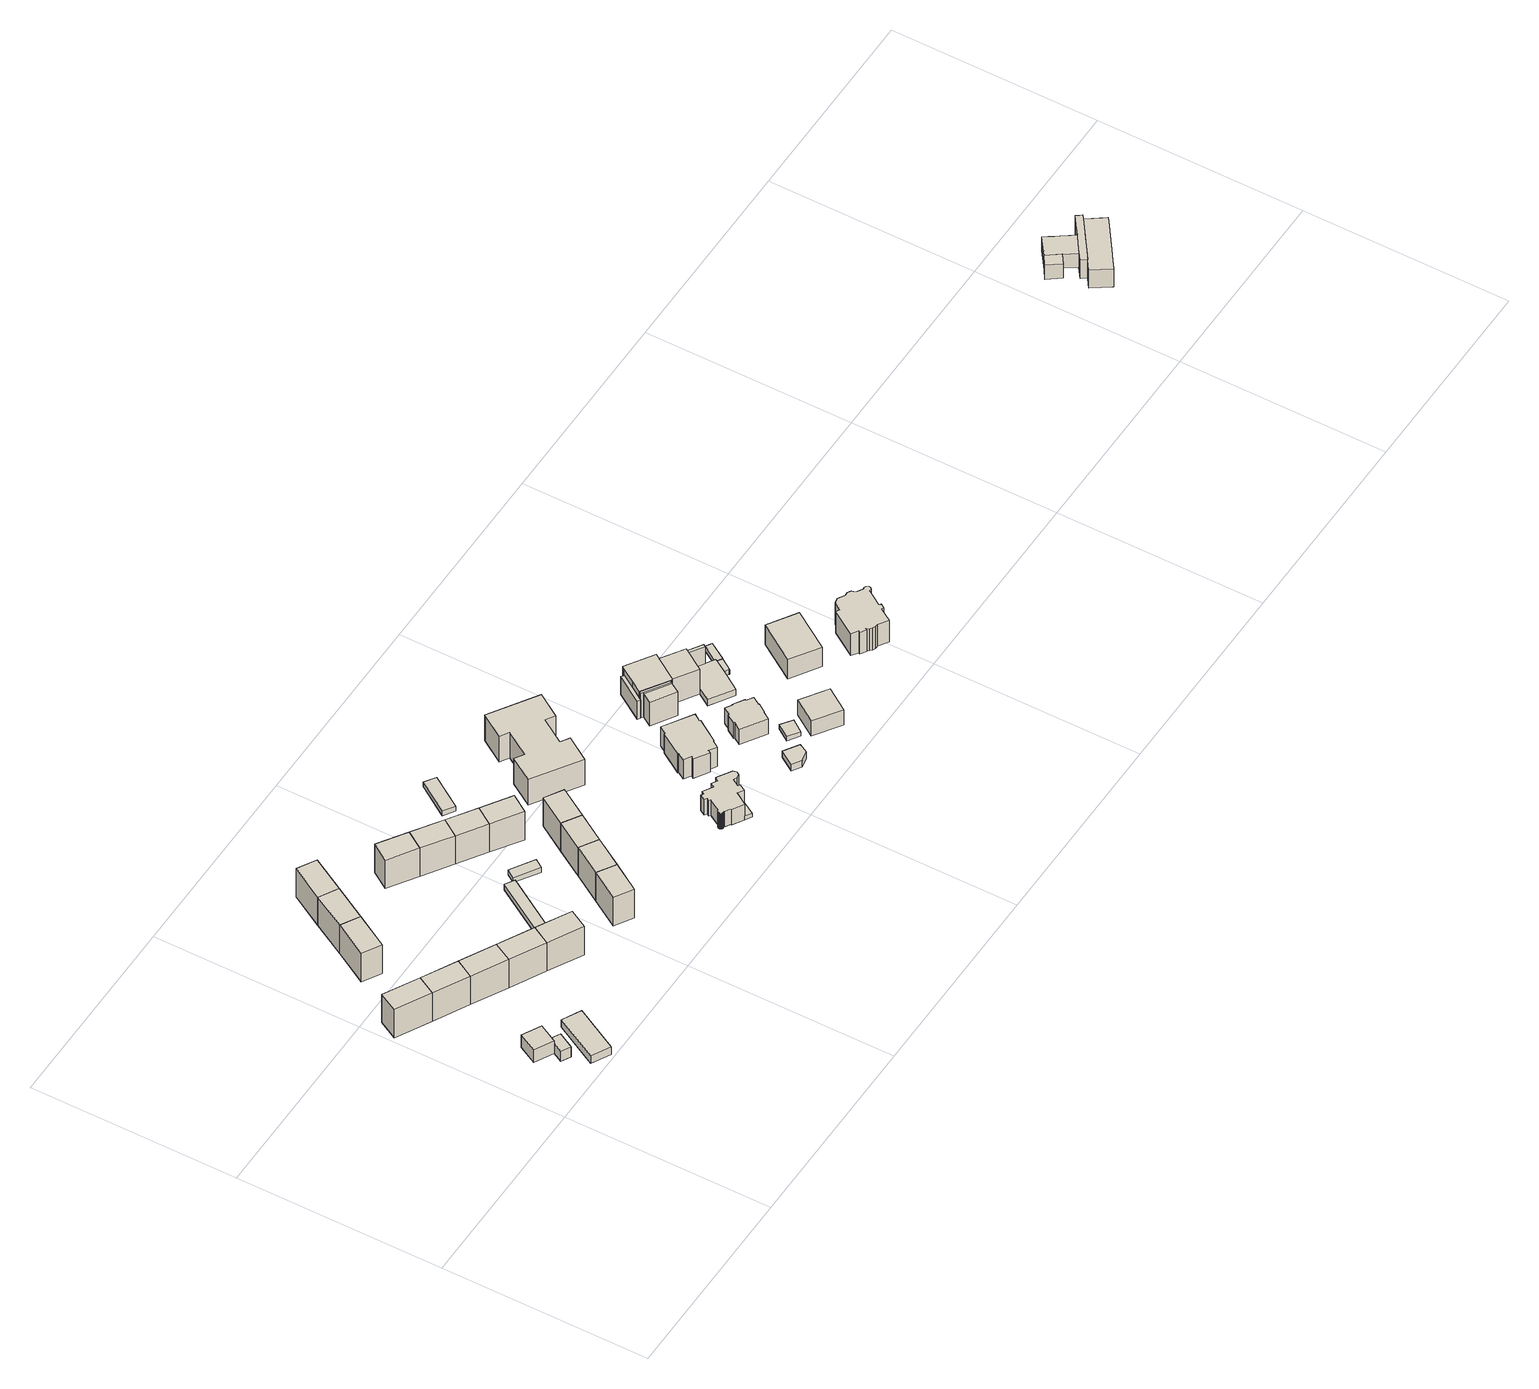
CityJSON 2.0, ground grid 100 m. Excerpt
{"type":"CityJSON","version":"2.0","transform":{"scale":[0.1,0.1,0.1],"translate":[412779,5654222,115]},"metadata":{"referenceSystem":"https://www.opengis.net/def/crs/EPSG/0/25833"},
"CityObjects":{
"building1":{"type":"Building","attributes":{"Dachtyp_tdc":"tdcFreeFormRoof","Gemeindeschluessel":14612000,"Dachneigung":25,"QualitaetDacherkennung":85,"Geometrietyp2DReferenz":"3000","measuredHeight":8.89,"function":"31001_9998","roofType":"5000"},"geometry":[{"type":"Solid","lod":"1","boundaries":[[[[0,1,2,3]],[[4,5,6,7]],[[3,5,4,0]],[[2,6,5,3]],[[1,7,6,2]],[[0,4,7,1]]]]}]},
"building2":{"type":"Building","attributes":{"Dachtyp_tdc":"tdcPolyFlatRoof","Gemeindeschluessel":14612000,"Dachneigung":0,"QualitaetDacherkennung":24,"Geometrietyp2DReferenz":"3000","measuredHeight":6.07,"function":"31001_9998","roofType":"1000"},"geometry":[{"type":"Solid","lod":"1","boundaries":[[[[8,9,10,11,12]],[[13,14,15,16,17]],[[12,14,13,8]],[[11,15,14,12]],[[10,16,15,11]],[[9,17,16,10]],[[8,13,17,9]]]]}]},
"building3":{"type":"Building","attributes":{"Dachtyp_tdc":"tdcGableRoof","Gemeindeschluessel":14612000,"Dachneigung":35.49,"QualitaetDacherkennung":73,"Geometrietyp2DReferenz":"3000","measuredHeight":19.19,"function":"31001_9998","roofType":"3100"},"geometry":[{"type":"Solid","lod":"1","boundaries":[[[[18,19,20,21]],[[22,23,24,25]],[[21,23,22,18]],[[20,24,23,21]],[[19,25,24,20]],[[18,22,25,19]]]]}]},
"building4":{"type":"Building","attributes":{"Dachtyp_tdc":"tdcPolyFlatRoof","Gemeindeschluessel":14612000,"Dachneigung":0,"QualitaetDacherkennung":80,"Geometrietyp2DReferenz":"3000","measuredHeight":4.52,"function":"31001_2000","roofType":"1000"},"geometry":[{"type":"Solid","lod":"1","boundaries":[[[[26,27,28,29]],[[30,31,32,33]],[[29,31,30,26]],[[28,32,31,29]],[[27,33,32,28]],[[26,30,33,27]]]]}]},
"building5":{"type":"Building","attributes":{"Dachtyp_tdc":"tdcGableRoof","Gemeindeschluessel":14612000,"Dachneigung":35.54,"QualitaetDacherkennung":76,"Geometrietyp2DReferenz":"3000","measuredHeight":19.18,"function":"31001_9998","roofType":"3100"},"geometry":[{"type":"Solid","lod":"1","boundaries":[[[[34,35,19,18]],[[36,22,25,37]],[[18,22,36,34]],[[19,25,22,18]],[[35,37,25,19]],[[34,36,37,35]]]]}]},
"building6":{"type":"Building","attributes":{"Dachtyp_tdc":"tdcGableRoof","Gemeindeschluessel":14612000,"Dachneigung":35.75,"QualitaetDacherkennung":77,"Geometrietyp2DReferenz":"3000","measuredHeight":19.19,"function":"31001_9998","roofType":"3100"},"geometry":[{"type":"Solid","lod":"1","boundaries":[[[[38,39,35,34]],[[40,36,37,41]],[[34,36,40,38]],[[35,37,36,34]],[[39,41,37,35]],[[38,40,41,39]]]]}]},
"building7":{"type":"Building","attributes":{"Dachtyp_tdc":"tdcGableRoof","Gemeindeschluessel":14612000,"Dachneigung":35.52,"QualitaetDacherkennung":73,"Geometrietyp2DReferenz":"3000","measuredHeight":19.18,"function":"31001_9998","roofType":"3100"},"geometry":[{"type":"Solid","lod":"1","boundaries":[[[[42,43,44,45]],[[46,47,48,49]],[[45,47,46,42]],[[44,48,47,45]],[[43,49,48,44]],[[42,46,49,43]]]]}]},
"building8":{"type":"Building","attributes":{"Dachtyp_tdc":"tdcGableRoof","Gemeindeschluessel":14612000,"Dachneigung":35.93,"QualitaetDacherkennung":76,"Geometrietyp2DReferenz":"3000","measuredHeight":19.19,"function":"31001_9998","roofType":"3100"},"geometry":[{"type":"Solid","lod":"1","boundaries":[[[[50,51,39,38]],[[52,40,41,53]],[[38,40,52,50]],[[39,41,40,38]],[[51,53,41,39]],[[50,52,53,51]]]]}]},
"building9":{"type":"Building","attributes":{"Dachtyp_tdc":"tdcGableRoof","Gemeindeschluessel":14612000,"Dachneigung":35.45,"QualitaetDacherkennung":76,"Geometrietyp2DReferenz":"3000","measuredHeight":19.21,"function":"31001_9998","roofType":"3100"},"geometry":[{"type":"Solid","lod":"1","boundaries":[[[[54,55,43,42]],[[56,46,49,57]],[[42,46,56,54]],[[43,49,46,42]],[[55,57,49,43]],[[54,56,57,55]]]]}]},
"building10":{"type":"Building","attributes":{"Dachtyp_tdc":"tdcGableRoof","Gemeindeschluessel":14612000,"Dachneigung":35.86,"QualitaetDacherkennung":72,"Geometrietyp2DReferenz":"3000","measuredHeight":19.18,"function":"31001_9998","roofType":"3100"},"geometry":[{"type":"Solid","lod":"1","boundaries":[[[[51,50,58,59]],[[53,60,61,52]],[[59,60,53,51]],[[58,61,60,59]],[[50,52,61,58]],[[51,53,52,50]]]]}]},
"building11":{"type":"Building","attributes":{"Dachtyp_tdc":"tdcGableRoof","Gemeindeschluessel":14612000,"Dachneigung":35.21,"QualitaetDacherkennung":83,"Geometrietyp2DReferenz":"3000","measuredHeight":19.18,"function":"31001_9998","roofType":"3100"},"geometry":[{"type":"Solid","lod":"1","boundaries":[[[[62,63,55,54]],[[64,56,57,65]],[[54,56,64,62]],[[55,57,56,54]],[[63,65,57,55]],[[62,64,65,63]]]]}]},
"building12":{"type":"Building","attributes":{"Dachtyp_tdc":"tdcGableRoof","Gemeindeschluessel":14612000,"Dachneigung":10.45,"QualitaetDacherkennung":6,"Geometrietyp2DReferenz":"3000","measuredHeight":5.18,"function":"31001_2463","roofType":"3100"},"geometry":[{"type":"Solid","lod":"1","boundaries":[[[[66,67,68,69]],[[70,71,72,73]],[[69,71,70,66]],[[68,72,71,69]],[[67,73,72,68]],[[66,70,73,67]]]]}]},
"building13":{"type":"Building","attributes":{"Dachtyp_tdc":"tdcGableRoof","Gemeindeschluessel":14612000,"Dachneigung":35.71,"QualitaetDacherkennung":69,"Geometrietyp2DReferenz":"3000","measuredHeight":19.23,"function":"31001_9998","roofType":"3100"},"geometry":[{"type":"Solid","lod":"1","boundaries":[[[[74,75,76,77]],[[78,79,80,81]],[[77,79,78,74]],[[76,80,79,77]],[[75,81,80,76]],[[74,78,81,75]]]]}]},
"building14":{"type":"Building","attributes":{"Dachtyp_tdc":"tdcGableRoof","Gemeindeschluessel":14612000,"Dachneigung":35.28,"QualitaetDacherkennung":71,"Geometrietyp2DReferenz":"3000","measuredHeight":19.18,"function":"31001_9998","roofType":"3100"},"geometry":[{"type":"Solid","lod":"1","boundaries":[[[[82,83,84,85]],[[86,87,88,89]],[[85,87,86,82]],[[84,88,87,85]],[[83,89,88,84]],[[82,86,89,83]]]]}]},
"building15":{"type":"Building","attributes":{"Dachtyp_tdc":"tdcGableRoof","Gemeindeschluessel":14612000,"Dachneigung":35.38,"QualitaetDacherkennung":79,"Geometrietyp2DReferenz":"3000","measuredHeight":19.22,"function":"31001_9998","roofType":"3100"},"geometry":[{"type":"Solid","lod":"1","boundaries":[[[[90,91,75,74]],[[92,78,81,93]],[[74,78,92,90]],[[75,81,78,74]],[[91,93,81,75]],[[90,92,93,91]]]]}]},
"building16":{"type":"Building","attributes":{"Dachtyp_tdc":"tdcPolyFlatRoof","Gemeindeschluessel":14612000,"Dachneigung":0,"QualitaetDacherkennung":0,"Geometrietyp2DReferenz":"3000","BezugspunktDach":"2000","measuredHeight":3,"function":"31001_2463"},"geometry":[{"type":"Solid","lod":"1","boundaries":[[[[94,95,96,97]],[[98,99,100,101]],[[97,99,98,94]],[[96,100,99,97]],[[95,101,100,96]],[[94,98,101,95]]]]}]},
"building17":{"type":"Building","attributes":{"Dachtyp_tdc":"tdcGableRoof","Gemeindeschluessel":14612000,"Dachneigung":35.43,"QualitaetDacherkennung":77,"Geometrietyp2DReferenz":"3000","measuredHeight":19.19,"function":"31001_9998","roofType":"3100"},"geometry":[{"type":"Solid","lod":"1","boundaries":[[[[102,103,83,82]],[[104,86,89,105]],[[82,86,104,102]],[[83,89,86,82]],[[103,105,89,83]],[[102,104,105,103]]]]}]},
"building18":{"type":"Building","attributes":{"Dachtyp_tdc":"tdcGableRoof","Gemeindeschluessel":14612000,"Dachneigung":35.3,"QualitaetDacherkennung":78,"Geometrietyp2DReferenz":"3000","measuredHeight":19.21,"function":"31001_9998","roofType":"3100"},"geometry":[{"type":"Solid","lod":"1","boundaries":[[[[106,107,91,90]],[[108,92,93,109]],[[90,92,108,106]],[[91,93,92,90]],[[107,109,93,91]],[[106,108,109,107]]]]}]},
"building19":{"type":"Building","attributes":{"Dachtyp_tdc":"tdcGableRoof","Gemeindeschluessel":14612000,"Dachneigung":35.26,"QualitaetDacherkennung":77,"Geometrietyp2DReferenz":"3000","measuredHeight":19.22,"function":"31001_9998","roofType":"3100"},"geometry":[{"type":"Solid","lod":"1","boundaries":[[[[110,111,112,113]],[[114,115,116,117]],[[113,115,114,110]],[[112,116,115,113]],[[111,117,116,112]],[[110,114,117,111]]]]}]},
"building20":{"type":"Building","attributes":{"Dachtyp_tdc":"tdcGableRoof","Gemeindeschluessel":14612000,"Dachneigung":35.28,"QualitaetDacherkennung":72,"Geometrietyp2DReferenz":"3000","measuredHeight":19.23,"function":"31001_9998","roofType":"3100"},"geometry":[{"type":"Solid","lod":"1","boundaries":[[[[107,106,118,119]],[[109,120,121,108]],[[119,120,109,107]],[[118,121,120,119]],[[106,108,121,118]],[[107,109,108,106]]]]}]},
"building21":{"type":"Building","attributes":{"Dachtyp_tdc":"tdcGableRoof","Gemeindeschluessel":14612000,"Dachneigung":35.12,"QualitaetDacherkennung":75,"Geometrietyp2DReferenz":"3000","measuredHeight":19.22,"function":"31001_9998","roofType":"3100"},"geometry":[{"type":"Solid","lod":"1","boundaries":[[[[111,110,122,123]],[[117,124,125,114]],[[123,124,117,111]],[[122,125,124,123]],[[110,114,125,122]],[[111,117,114,110]]]]}]},
"building22":{"type":"Building","attributes":{"Dachtyp_tdc":"tdcPolyFlatRoof","Gemeindeschluessel":14612000,"Dachneigung":5.18,"QualitaetDacherkennung":67,"Geometrietyp2DReferenz":"3000","measuredHeight":3,"function":"31001_2463","roofType":"2100"},"geometry":[{"type":"Solid","lod":"1","boundaries":[[[[126,127,128,129]],[[130,131,132,133]],[[129,131,130,126]],[[128,132,131,129]],[[127,133,132,128]],[[126,130,133,127]]]]}]},
"building23":{"type":"Building","attributes":{"Dachtyp_tdc":"tdcFreeFormRoof","Gemeindeschluessel":14612000,"Dachneigung":30.61,"QualitaetDacherkennung":13,"Geometrietyp2DReferenz":"3000","measuredHeight":2.73,"function":"31001_9998","roofType":"5000"},"geometry":[{"type":"Solid","lod":"1","boundaries":[[[[134,135,136,137]],[[138,139,140,141]],[[137,139,138,134]],[[136,140,139,137]],[[135,141,140,136]],[[134,138,141,135]]]]}]},
"building24":{"type":"Building","attributes":{"Dachtyp_tdc":"tdcFreeFormRoof","Gemeindeschluessel":14612000,"Dachneigung":21.61,"QualitaetDacherkennung":23,"Geometrietyp2DReferenz":"3000","measuredHeight":14.11,"function":"31001_9998","roofType":"5000"},"geometry":[{"type":"Solid","lod":"1","boundaries":[[[[142,143,144,145,146,147,148,149,150,151,152,153,154,155,156,157,158,159,160,161,162,163,164,165,166,167,168,169,170,171,172,173,174,175,176,177,178,179,180,181,182,183,184,185,186,187,188,189,190,191,192,193,194,195,196,197,198,199,200,201,202,203,204,205,206,207]],[[138,141,140,208,209,210,211,212,213,214,215,216,217,218,219,220,221,222,223,224,225,226,227,228,229,230,231,232,233,234,235,236,237,238,239,240,241,242,243,244,245,246,247,248,249,250,251,252,253,254,255,256,257,258,259,260,261,262,263,264,265,266,267,268,269,270]],[[207,141,138,142]],[[206,140,141,207]],[[205,208,140,206]],[[204,209,208,205]],[[203,210,209,204]],[[202,211,210,203]],[[201,212,211,202]],[[200,213,212,201]],[[199,214,213,200]],[[198,215,214,199]],[[197,216,215,198]],[[196,217,216,197]],[[195,218,217,196]],[[194,219,218,195]],[[193,220,219,194]],[[192,221,220,193]],[[191,222,221,192]],[[190,223,222,191]],[[189,224,223,190]],[[188,225,224,189]],[[187,226,225,188]],[[186,227,226,187]],[[185,228,227,186]],[[184,229,228,185]],[[183,230,229,184]],[[182,231,230,183]],[[181,232,231,182]],[[180,233,232,181]],[[179,234,233,180]],[[178,235,234,179]],[[177,236,235,178]],[[176,237,236,177]],[[175,238,237,176]],[[174,239,238,175]],[[173,240,239,174]],[[172,241,240,173]],[[171,242,241,172]],[[170,243,242,171]],[[169,244,243,170]],[[168,245,244,169]],[[167,246,245,168]],[[166,247,246,167]],[[165,248,247,166]],[[164,249,248,165]],[[163,250,249,164]],[[162,251,250,163]],[[161,252,251,162]],[[160,253,252,161]],[[159,254,253,160]],[[158,255,254,159]],[[157,256,255,158]],[[156,257,256,157]],[[155,258,257,156]],[[154,259,258,155]],[[153,260,259,154]],[[152,261,260,153]],[[151,262,261,152]],[[150,263,262,151]],[[149,264,263,150]],[[148,265,264,149]],[[147,266,265,148]],[[146,267,266,147]],[[145,268,267,146]],[[144,269,268,145]],[[143,270,269,144]],[[142,138,270,143]]]]}]},
"building25":{"type":"Building","attributes":{"Dachtyp_tdc":"tdcFreeFormRoof","Gemeindeschluessel":14612000,"Dachneigung":0.21,"QualitaetDacherkennung":39,"Geometrietyp2DReferenz":"3000","measuredHeight":18.92,"function":"31001_9998","roofType":"5000"},"geometry":[{"type":"Solid","lod":"1","boundaries":[[[[271,272,273,274,275,276,277,278,279,280,281,282]],[[283,284,285,286,287,288,289,290,291,292,293,294]],[[282,284,283,271]],[[281,285,284,282]],[[280,286,285,281]],[[279,287,286,280]],[[278,288,287,279]],[[277,289,288,278]],[[276,290,289,277]],[[275,291,290,276]],[[274,292,291,275]],[[273,293,292,274]],[[272,294,293,273]],[[271,283,294,272]]]]}]},
"building26":{"type":"Building","attributes":{"Dachtyp_tdc":"tdcFreeFormRoof","Gemeindeschluessel":14612000,"Dachneigung":44.85,"QualitaetDacherkennung":52,"Geometrietyp2DReferenz":"3000","measuredHeight":14.35,"function":"31001_9998","roofType":"5000"},"geometry":[{"type":"Solid","lod":"1","boundaries":[[[[295,296,297,298,299,300,301,302,303,304,305,306,307,308,309,310]],[[311,312,313,314,315,316,317,318,319,320,321,322,323,324,325,326]],[[310,312,311,295]],[[309,313,312,310]],[[308,314,313,309]],[[307,315,314,308]],[[306,316,315,307]],[[305,317,316,306]],[[304,318,317,305]],[[303,319,318,304]],[[302,320,319,303]],[[301,321,320,302]],[[300,322,321,301]],[[299,323,322,300]],[[298,324,323,299]],[[297,325,324,298]],[[296,326,325,297]],[[295,311,326,296]]]]}]},
"building27":{"type":"Building","attributes":{"Dachtyp_tdc":"tdcPolyFlatRoof","Gemeindeschluessel":14612000,"Dachneigung":0,"QualitaetDacherkennung":72,"Geometrietyp2DReferenz":"3000","measuredHeight":3.89,"function":"31001_9998","roofType":"1000"},"geometry":[{"type":"Solid","lod":"1","boundaries":[[[[327,328,329,330,331]],[[332,333,334,335,336]],[[331,333,332,327]],[[330,334,333,331]],[[329,335,334,330]],[[328,336,335,329]],[[327,332,336,328]]]]}]},
"building28":{"type":"Building","attributes":{"Dachtyp_tdc":"tdcCutTentRoof","Gemeindeschluessel":14612000,"Dachneigung":40.86,"QualitaetDacherkennung":51,"Geometrietyp2DReferenz":"3000","measuredHeight":11.59,"function":"31001_9998","roofType":"9999"},"geometry":[{"type":"Solid","lod":"1","boundaries":[[[[337,338,339,340,341,342,343,344,345,346,347,348,349,350,351,352]],[[353,354,355,356,357,358,359,360,361,362,363,364,365,366,367,368]],[[352,354,353,337]],[[351,355,354,352]],[[350,356,355,351]],[[349,357,356,350]],[[348,358,357,349]],[[347,359,358,348]],[[346,360,359,347]],[[345,361,360,346]],[[344,362,361,345]],[[343,363,362,344]],[[342,364,363,343]],[[341,365,364,342]],[[340,366,365,341]],[[339,367,366,340]],[[338,368,367,339]],[[337,353,368,338]]]]}]},
"building29":{"type":"Building","attributes":{"Dachtyp_tdc":"tdcPolyFlatRoof","Gemeindeschluessel":14612000,"Dachneigung":0,"QualitaetDacherkennung":78,"Geometrietyp2DReferenz":"3000","measuredHeight":2.7,"function":"31001_9998","roofType":"1000"},"geometry":[{"type":"Solid","lod":"1","boundaries":[[[[369,370,371,372]],[[373,374,375,376]],[[372,374,373,369]],[[371,375,374,372]],[[370,376,375,371]],[[369,373,376,370]]]]}]},
"building30":{"type":"Building","attributes":{"Dachtyp_tdc":"tdcPolyFlatRoof","Gemeindeschluessel":14612000,"Dachneigung":0,"QualitaetDacherkennung":49,"Geometrietyp2DReferenz":"3000","measuredHeight":9.17,"function":"31001_9998","roofType":"1000"},"geometry":[{"type":"Solid","lod":"1","boundaries":[[[[377,378,379,380]],[[381,382,383,384]],[[380,382,381,377]],[[379,383,382,380]],[[378,384,383,379]],[[377,381,384,378]]]]}]},
"building31":{"type":"Building","attributes":{"Gemeindeschluessel":14612000,"Geometrietyp2DReferenz":"3000","function":"31001_9998","roofType":"9999"},"children":["building31-1","building31-2","building31-3","building31-4","building31-5","building31-6","building31-7","building31-8","building31-9"]},
"building31-1":{"type":"BuildingPart","attributes":{"Dachtyp_tdc":"tdcPolyFlatRoof","Dachneigung":0,"QualitaetDacherkennung":63,"Geometrietyp2DReferenz":"3000","measuredHeight":2.89,"roofType":"1000"},"parents":["building31"],"geometry":[{"type":"Solid","lod":"1","boundaries":[[[[385,386,387,388]],[[389,390,391,392]],[[388,390,389,385]],[[387,391,390,388]],[[386,392,391,387]],[[385,389,392,386]]]]}]},
"building31-2":{"type":"BuildingPart","attributes":{"Dachtyp_tdc":"tdcPolyFlatRoof","Dachneigung":0,"QualitaetDacherkennung":55,"Geometrietyp2DReferenz":"3000","measuredHeight":2.88,"roofType":"1000"},"parents":["building31"],"geometry":[{"type":"Solid","lod":"1","boundaries":[[[[393,394,395,396,397,398]],[[392,399,400,401,402,403]],[[398,399,392,393]],[[397,400,399,398]],[[396,401,400,397]],[[395,402,401,396]],[[394,403,402,395]],[[393,392,403,394]]]]}]},
"building31-3":{"type":"BuildingPart","attributes":{"Dachtyp_tdc":"tdcPolyFlatRoof","Dachneigung":27.23,"QualitaetDacherkennung":35,"Geometrietyp2DReferenz":"3000","measuredHeight":14.47,"roofType":"2100"},"parents":["building31"],"geometry":[{"type":"Solid","lod":"1","boundaries":[[[[404,405,406,407]],[[408,409,410,411]],[[407,409,408,404]],[[406,410,409,407]],[[405,411,410,406]],[[404,408,411,405]]]]}]},
"building31-4":{"type":"BuildingPart","attributes":{"Dachtyp_tdc":"tdcPolyFlatRoof","Dachneigung":35.81,"QualitaetDacherkennung":33,"Geometrietyp2DReferenz":"3000","measuredHeight":11.63,"roofType":"2100"},"parents":["building31"],"geometry":[{"type":"Solid","lod":"1","boundaries":[[[[412,413,414,415]],[[416,417,418,419]],[[415,417,416,412]],[[414,418,417,415]],[[413,419,418,414]],[[412,416,419,413]]]]}]},
"building31-5":{"type":"BuildingPart","attributes":{"Dachtyp_tdc":"tdcGableRoof","Dachneigung":27.57,"QualitaetDacherkennung":75,"Geometrietyp2DReferenz":"3000","measuredHeight":17.1,"roofType":"3100"},"parents":["building31"],"geometry":[{"type":"Solid","lod":"1","boundaries":[[[[420,421,422,423]],[[424,425,426,411]],[[423,425,424,420]],[[422,426,425,423]],[[421,411,426,422]],[[420,424,411,421]]]]}]},
"building31-6":{"type":"BuildingPart","attributes":{"Dachtyp_tdc":"tdcGableRoof","Dachneigung":21.6,"QualitaetDacherkennung":32,"Geometrietyp2DReferenz":"3000","measuredHeight":16.89,"roofType":"3100"},"parents":["building31"],"geometry":[{"type":"Solid","lod":"1","boundaries":[[[[427,428,429,430,431,432,433,434,435,436,437]],[[438,426,439,425,440,441,442,443,444,417,445]],[[437,426,438,427]],[[436,439,426,437]],[[435,425,439,436]],[[434,440,425,435]],[[433,441,440,434]],[[432,442,441,433]],[[431,443,442,432]],[[430,444,443,431]],[[429,417,444,430]],[[428,445,417,429]],[[427,438,445,428]]]]}]},
"building31-7":{"type":"BuildingPart","attributes":{"Dachtyp_tdc":"tdcGableRoof","Dachneigung":28.45,"QualitaetDacherkennung":46,"Geometrietyp2DReferenz":"3000","measuredHeight":17.15,"roofType":"3100"},"parents":["building31"],"geometry":[{"type":"Solid","lod":"1","boundaries":[[[[431,446,447,448,433,432]],[[443,442,441,449,450,418]],[[432,442,443,431]],[[433,441,442,432]],[[448,449,441,433]],[[447,450,449,448]],[[446,418,450,447]],[[431,443,418,446]]]]}]},
"building31-8":{"type":"BuildingPart","attributes":{"Dachtyp_tdc":"tdcPolyFlatRoof","Dachneigung":0,"QualitaetDacherkennung":41,"Geometrietyp2DReferenz":"3000","measuredHeight":3.98,"roofType":"1000"},"parents":["building31"],"geometry":[{"type":"Solid","lod":"1","boundaries":[[[[451,452,453,454,455,456,457,458]],[[403,402,459,460,424,410,409,389]],[[458,402,403,451]],[[457,459,402,458]],[[456,460,459,457]],[[455,424,460,456]],[[454,410,424,455]],[[453,409,410,454]],[[452,389,409,453]],[[451,403,389,452]]]]}]},
"building31-9":{"type":"BuildingPart","attributes":{"Dachtyp_tdc":"tdcHipRoof","Dachneigung":27.77,"QualitaetDacherkennung":34,"Geometrietyp2DReferenz":"3000","measuredHeight":15.62,"roofType":"3200"},"parents":["building31"],"geometry":[{"type":"Solid","lod":"1","boundaries":[[[[461,462,463,464]],[[465,466,450,449]],[[464,466,465,461]],[[463,450,466,464]],[[462,449,450,463]],[[461,465,449,462]]]]}]},
"building32":{"type":"Building","attributes":{"Dachtyp_tdc":"tdcPolyFlatRoof","Gemeindeschluessel":14612000,"Dachneigung":0,"QualitaetDacherkennung":53,"Geometrietyp2DReferenz":"3000","measuredHeight":11.87,"function":"31001_9998","roofType":"1000"},"geometry":[{"type":"Solid","lod":"1","boundaries":[[[[467,468,469,470]],[[471,472,473,474]],[[470,472,471,467]],[[469,473,472,470]],[[468,474,473,469]],[[467,471,474,468]]]]}]},
"building33":{"type":"Building","attributes":{"Dachtyp_tdc":"tdcFreeFormRoof","Gemeindeschluessel":14612000,"Dachneigung":28.32,"QualitaetDacherkennung":28,"Geometrietyp2DReferenz":"3000","measuredHeight":17.08,"function":"31001_9998","roofType":"5000"},"geometry":[{"type":"Solid","lod":"1","boundaries":[[[[475,476,477,478,479,480,481,482,483,484,485,486,487,488,489,490,491,492,493,494,495,496,497,498,499,500,501,502,503,504]],[[505,506,507,508,509,510,511,512,513,514,515,516,517,518,519,520,521,522,523,524,525,526,527,528,529,530,531,532,533,534]],[[504,506,505,475]],[[503,507,506,504]],[[502,508,507,503]],[[501,509,508,502]],[[500,510,509,501]],[[499,511,510,500]],[[498,512,511,499]],[[497,513,512,498]],[[496,514,513,497]],[[495,515,514,496]],[[494,516,515,495]],[[493,517,516,494]],[[492,518,517,493]],[[491,519,518,492]],[[490,520,519,491]],[[489,521,520,490]],[[488,522,521,489]],[[487,523,522,488]],[[486,524,523,487]],[[485,525,524,486]],[[484,526,525,485]],[[483,527,526,484]],[[482,528,527,483]],[[481,529,528,482]],[[480,530,529,481]],[[479,531,530,480]],[[478,532,531,479]],[[477,533,532,478]],[[476,534,533,477]],[[475,505,534,476]]]]}]},
"building34":{"type":"Building","attributes":{"name":"Carolaschlösschen","Gemeindeschluessel":14612000,"Geometrietyp2DReferenz":"3000","function":"31001_2081","roofType":"9999"},"children":["building34-1","building34-2","building34-3","building34-4"]},
"building34-1":{"type":"BuildingPart","attributes":{"Dachtyp_tdc":"tdcHipAndGableRoof","Dachneigung":15.47,"QualitaetDacherkennung":73,"Geometrietyp2DReferenz":"3000","measuredHeight":9.33,"roofType":"5000"},"parents":["building34"],"geometry":[{"type":"Solid","lod":"1","boundaries":[[[[535,536,537,538]],[[539,540,541,542]],[[538,540,539,535]],[[537,541,540,538]],[[536,542,541,537]],[[535,539,542,536]]]]}]},
"building34-2":{"type":"BuildingPart","attributes":{"Dachtyp_tdc":"tdcCutGableRoof","Dachneigung":19.61,"QualitaetDacherkennung":33,"Geometrietyp2DReferenz":"3000","measuredHeight":12.92,"roofType":"9999"},"parents":["building34"],"geometry":[{"type":"Solid","lod":"1","boundaries":[[[[543,544,545,546,547,548,549,550,551,552,553,554,555]],[[556,557,558,559,560,561,562,563,564,565,566,567,568]],[[554,557,556,555]],[[553,558,557,554]],[[552,559,558,553]],[[551,560,559,552]],[[550,561,560,551]],[[549,562,561,550]],[[548,563,562,549]],[[547,564,563,548]],[[546,565,564,547]],[[545,566,565,546]],[[544,567,566,545]],[[543,568,567,544]],[[555,556,568,543]]]]}]},
"building34-3":{"type":"BuildingPart","attributes":{"Dachtyp_tdc":"tdcPolyFlatRoof","Dachneigung":19.36,"QualitaetDacherkennung":46,"Geometrietyp2DReferenz":"3000","measuredHeight":11.86,"roofType":"2100"},"parents":["building34"],"geometry":[{"type":"Solid","lod":"1","boundaries":[[[[569,570,571,572,573,574,575,576]],[[566,577,578,579,580,581,582,556]],[[576,566,556,569]],[[575,577,566,576]],[[574,578,577,575]],[[573,579,578,574]],[[572,580,579,573]],[[571,581,580,572]],[[570,582,581,571]],[[569,556,582,570]]]]}]},
"building34-4":{"type":"BuildingPart","attributes":{"Dachtyp_tdc":"tdcHipAndGableRoof","Dachneigung":10.33,"QualitaetDacherkennung":17,"Geometrietyp2DReferenz":"3000","measuredHeight":9.04,"roofType":"5000"},"parents":["building34"],"geometry":[{"type":"Solid","lod":"1","boundaries":[[[[583,584,585,586,587,588,589]],[[539,542,590,591,592,579,578]],[[589,542,539,583]],[[588,590,542,589]],[[587,591,590,588]],[[586,592,591,587]],[[585,579,592,586]],[[584,578,579,585]],[[583,539,578,584]]]]}]}
},
"vertices":[
[275,217,102],[323,305,102],[235,352,102],[187,264,102],[275,217,25],[187,264,25],[235,352,25],[323,305,25],
[250,170,87],[294,146,87],[336,222,87],[291,246,87],[275,217,87],[250,170,27],[275,217,27],[291,246,27],[336,222,27],[294,146,27],
[171,747,200],[219,835,200],[57,923,200],[9,834,200],[171,747,26],[9,834,26],[57,923,26],[219,835,26],
[302,56,74],[390,8,74],[505,220,74],[416,267,74],[302,56,29],[416,267,29],[505,220,29],[390,8,29],
[334,659,200],[382,747,200],[334,659,26],[382,747,26],
[498,570,200],[546,659,200],[498,570,26],[546,659,26],
[395,1229,194],[308,1279,194],[216,1118,194],[303,1068,194],[395,1229,20],[303,1068,20],[216,1118,20],[308,1279,20],
[661,483,200],[709,571,200],[661,483,26],[709,571,26],
[486,1388,194],[398,1438,194],[486,1388,20],[398,1438,20],
[821,396,200],[869,484,200],[869,484,26],[821,396,26],
[578,1550,194],[491,1600,194],[578,1550,20],[491,1600,20],
[966,872,61],[812,625,61],[855,598,61],[1009,845,61],[966,872,27],[1009,845,27],[855,598,27],[812,625,27],
[853,1216,197],[908,1300,197],[776,1388,197],[720,1304,197],[853,1216,23],[720,1304,23],[776,1388,23],[908,1300,23],
[1190,458,203],[1105,511,203],[1021,376,203],[1106,323,203],[1190,458,29],[1106,323,29],[1021,376,29],[1105,511,29],
[989,1125,197],[1045,1209,197],[989,1125,23],[1045,1209,23],
[1020,860,57],[1131,790,57],[1158,832,57],[1047,902,57],[1020,860,27],[1047,902,27],[1158,832,27],[1131,790,27],
[1275,594,203],[1190,647,203],[1275,594,29],[1190,647,29],
[1120,1038,197],[1175,1121,197],[1120,1038,23],[1175,1121,23],
[1358,727,202],[1273,780,202],[1190,647,202],[1275,594,202],[1358,727,28],[1275,594,28],[1190,647,28],[1273,780,28],
[1256,946,197],[1312,1030,197],[1312,1030,23],[1256,946,23],
[1444,865,202],[1359,918,202],[1359,918,28],[1444,865,28],
[1252,1279,48],[1353,1432,48],[1301,1466,48],[1200,1313,48],[1252,1279,20],[1200,1313,20],[1301,1466,20],[1353,1432,20],
[1893,259,44],[1864,277,44],[1826,217,44],[1855,199,44],[1893,259,22],[1855,199,22],[1826,217,22],[1864,277,22],
[1893,259,117],[1912,290,117],[1901,297,117],[1922,331,117],[1938,321,117],[1958,326,117],[1967,341,117],[1962,357,117],[1894,400,117],[1883,382,117],[1856,399,117],[1844,379,117],[1799,407,117],[1791,393,117],[1777,401,117],[1762,377,117],[1775,369,117],[1767,357,117],[1775,351,117],[1741,296,117],[1740,296,117],[1739,296,117],[1738,296,117],[1737,295,117],[1736,295,117],[1735,294,117],[1734,293,117],[1733,292,117],[1732,291,117],[1731,290,117],[1731,289,117],[1730,288,117],[1730,287,117],[1730,286,117],[1729,285,117],[1729,284,117],[1729,283,117],[1729,282,117],[1729,281,117],[1729,280,117],[1730,279,117],[1730,278,117],[1730,277,117],[1731,276,117],[1731,275,117],[1732,275,117],[1732,274,117],[1733,273,117],[1734,272,117],[1735,272,117],[1736,271,117],[1737,271,117],[1738,270,117],[1739,270,117],[1740,270,117],[1741,270,117],[1742,270,117],[1743,270,117],[1744,270,117],[1745,270,117],[1746,270,117],[1747,271,117],[1775,253,117],[1773,250,117],[1826,217,117],[1864,277,117],[1773,250,22],[1775,253,22],[1747,271,22],[1746,270,22],[1745,270,22],[1744,270,22],[1743,270,22],[1742,270,22],[1741,270,22],[1740,270,22],[1739,270,22],[1738,270,22],[1737,271,22],[1736,271,22],[1735,272,22],[1734,272,22],[1733,273,22],[1732,274,22],[1732,275,22],[1731,275,22],[1731,276,22],[1730,277,22],[1730,278,22],[1730,279,22],[1729,280,22],[1729,281,22],[1729,282,22],[1729,283,22],[1729,284,22],[1729,285,22],[1730,286,22],[1730,287,22],[1730,288,22],[1731,289,22],[1731,290,22],[1732,291,22],[1733,292,22],[1734,293,22],[1735,294,22],[1736,295,22],[1737,295,22],[1738,296,22],[1739,296,22],[1740,296,22],[1741,296,22],[1775,351,22],[1767,357,22],[1775,369,22],[1762,377,22],[1777,401,22],[1791,393,22],[1799,407,22],[1844,379,22],[1856,399,22],[1883,382,22],[1894,400,22],[1962,357,22],[1967,341,22],[1958,326,22],[1938,321,22],[1922,331,22],[1901,297,22],[1912,290,22],
[1659,1380,176],[1585,1267,176],[1627,1240,176],[1551,1123,176],[1509,1150,176],[1436,1037,176],[1655,893,176],[1729,1007,176],[1687,1034,176],[1764,1151,176],[1805,1124,176],[1879,1237,176],[1659,1380,19],[1879,1237,19],[1805,1124,19],[1764,1151,19],[1687,1034,19],[1729,1007,19],[1655,893,19],[1436,1037,19],[1509,1150,19],[1551,1123,19],[1627,1240,19],[1585,1267,19],
[1896,559,136],[1930,537,136],[1922,524,136],[1988,482,136],[1995,495,136],[2030,472,136],[2053,507,136],[2056,505,136],[2125,611,136],[2121,614,136],[2144,649,136],[2009,736,136],[1986,700,136],[1983,702,136],[1915,596,136],[1918,594,136],[1896,559,18],[1918,594,18],[1915,596,18],[1983,702,18],[1986,700,18],[2009,736,18],[2144,649,18],[2121,614,18],[2125,611,18],[2056,505,18],[2053,507,18],[2030,472,18],[1995,495,18],[1988,482,18],[1922,524,18],[1930,537,18],
[2203,164,65],[2255,174,65],[2277,217,65],[2207,262,65],[2161,191,65],[2203,164,26],[2161,191,26],[2207,262,26],[2277,217,26],[2255,174,26],
[2322,418,114],[2349,460,114],[2346,462,114],[2369,498,114],[2338,518,114],[2340,522,114],[2289,555,114],[2287,551,114],[2255,572,114],[2232,536,114],[2229,538,114],[2201,495,114],[2205,493,114],[2182,457,114],[2296,384,114],[2319,420,114],[2322,418,20],[2319,420,20],[2296,384,20],[2182,457,20],[2205,493,20],[2201,495,20],[2229,538,20],[2232,536,20],[2255,572,20],[2287,551,20],[2289,555,20],[2340,522,20],[2338,518,20],[2369,498,20],[2346,462,20],[2349,460,20],
[2391,317,55],[2338,355,55],[2295,294,55],[2349,257,55],[2391,317,28],[2349,257,28],[2295,294,28],[2338,355,28],
[2570,247,120],[2445,331,120],[2371,221,120],[2496,137,120],[2570,247,28],[2496,137,28],[2371,221,28],[2445,331,28],
[2515,772,49],[2543,754,49],[2595,834,49],[2567,853,49],[2515,772,20],[2567,853,20],[2595,834,20],[2543,754,20],
[2543,754,48],[2517,771,48],[2481,714,48],[2505,699,48],[2503,697,48],[2505,696,48],[2505,696,20],[2503,697,20],[2505,699,20],[2481,714,20],[2517,771,20],
[2483,810,160],[2415,854,160],[2407,842,160],[2475,798,160],[2483,810,20],[2475,798,20],[2407,842,20],[2415,854,20],
[2173,1027,130],[2088,896,130],[2101,888,130],[2187,1018,130],[2173,1027,20],[2187,1018,20],[2101,888,20],[2088,896,20],
[2344,745,173],[2415,854,173],[2311,922,173],[2239,813,173],[2344,745,20],[2239,813,20],[2311,922,20],
[2326,946,170],[2196,1031,170],[2187,1018,170],[2143,951,170],[2108,898,170],[2229,819,170],[2225,814,170],[2234,816,170],[2239,813,170],[2274,866,170],[2311,922,170],[2326,946,20],[2274,866,20],[2234,816,20],[2225,814,20],[2229,819,20],[2108,898,20],[2143,951,20],[2196,1031,20],
[2101,888,170],[2112,880,170],[2222,809,170],[2222,809,20],[2112,880,20],
[2517,771,59],[2515,772,59],[2475,798,59],[2407,842,59],[2344,745,59],[2304,684,59],[2414,612,59],[2481,714,59],[2414,612,20],[2304,684,20],
[2192,762,165],[2222,809,165],[2112,880,165],[2082,833,165],[2192,762,20],[2082,833,20],
[2597,469,151],[2731,381,151],[2851,564,151],[2717,651,151],[2597,469,32],[2717,651,32],[2851,564,32],[2731,381,32],
[3096,400,159],[3066,419,159],[3061,437,159],[3044,448,159],[3027,446,159],[2994,466,159],[2970,462,159],[2944,424,159],[2929,434,159],[2850,314,159],[2881,294,159],[2877,288,159],[2904,269,159],[2909,276,159],[2915,262,159],[2926,252,159],[2939,247,159],[2954,246,159],[2999,217,159],[3039,278,159],[3048,272,159],[3061,292,159],[3052,298,159],[3100,371,159],[3111,371,159],[3119,378,159],[3120,383,159],[3120,389,159],[3115,398,159],[3106,402,159],[3096,400,26],[3106,402,26],[3115,398,26],[3120,389,26],[3120,383,26],[3119,378,26],[3111,371,26],[3100,371,26],[3052,298,26],[3061,292,26],[3048,272,26],[3039,278,26],[2999,217,26],[2954,246,26],[2939,247,26],[2926,252,26],[2915,262,26],[2909,276,26],[2904,269,26],[2877,288,26],[2881,294,26],[2850,314,26],[2929,434,26],[2944,424,26],[2970,462,26],[2994,466,26],[3027,446,26],[3044,448,26],[3061,437,26],[3066,419,26],
[5207,695,95],[5162,757,95],[5116,725,95],[5161,662,95],[5207,695,8],[5161,662,8],[5116,725,8],[5162,757,8],
[5321,652,118],[5256,605,118],[5214,576,118],[5214,575,118],[5211,573,118],[5167,542,118],[5227,456,118],[5266,484,118],[5316,520,118],[5382,566,118],[5426,597,118],[5465,626,118],[5405,711,118],[5405,711,8],[5465,626,8],[5426,597,8],[5382,566,8],[5316,520,8],[5266,484,8],[5227,456,8],[5167,542,8],[5211,573,8],[5214,575,8],[5214,576,8],[5256,605,8],[5321,652,8],
[5405,711,121],[5420,722,121],[5402,748,121],[5341,704,121],[5334,699,121],[5247,638,121],[5196,601,121],[5214,576,121],[5196,601,8],[5247,638,8],[5334,699,8],[5341,704,8],[5402,748,8],[5420,722,8],
[5207,695,92],[5247,638,92],[5334,699,92],[5293,756,92],[5264,797,92],[5249,819,92],[5162,757,92],[5249,819,8],[5264,797,8],[5293,756,8]
]}
